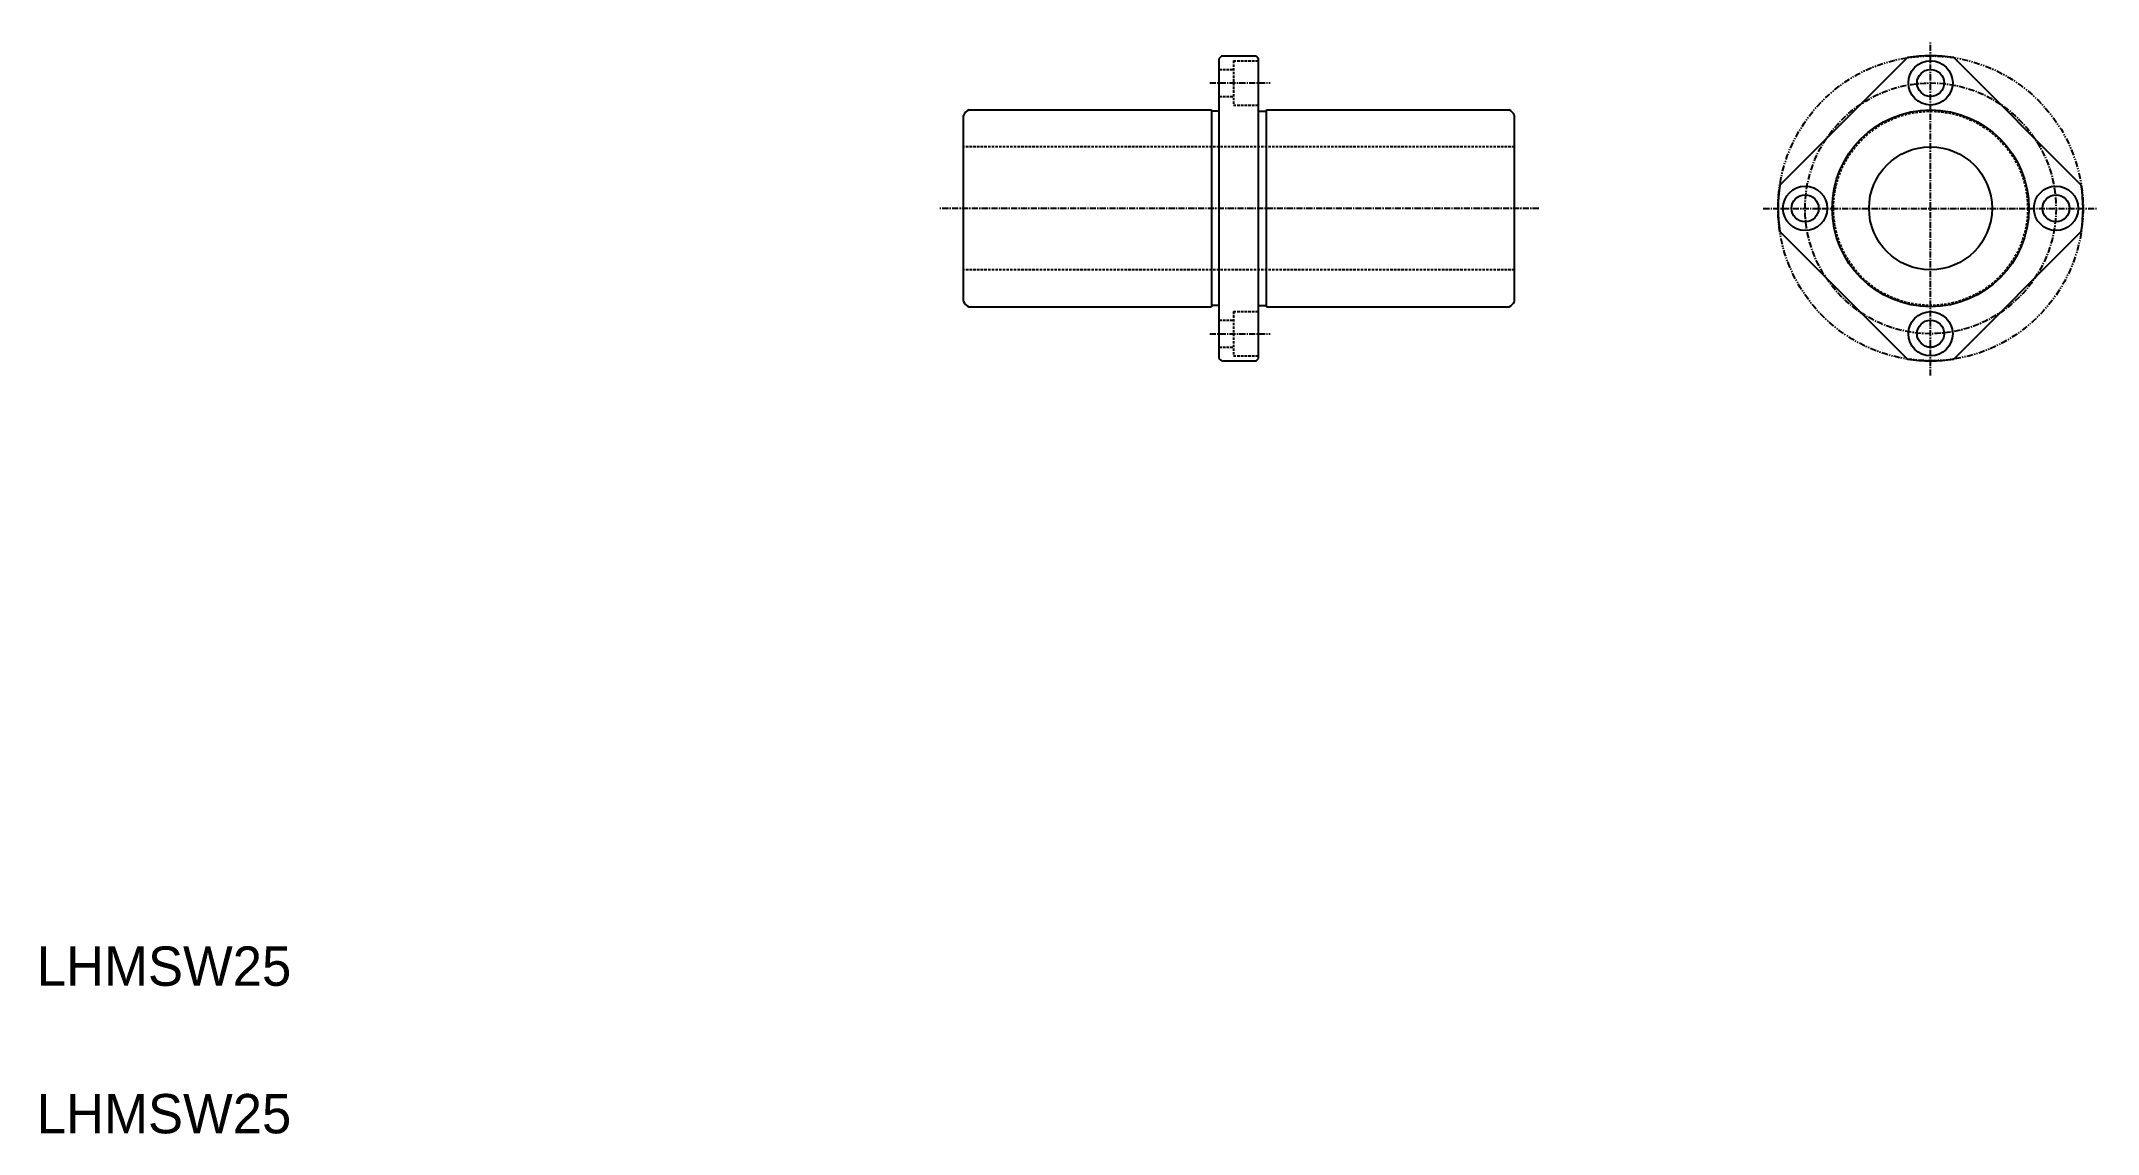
# Model space of a CAD drawing. Extents: x 21 to 439, y 20 to 242.
import ezdxf

# ---------------------------------------------------------------- set-up
doc = ezdxf.new("R2010")
doc.units = 0
for name, pattern in [('CENTER', [2, 1.25, -0.25, 0.25, -0.25]), ('DASHED', [0.75, 0.5, -0.25]), ('PHANTOM', [2.5, 1.25, -0.25, 0.25, -0.25, 0.25, -0.25])]:
    doc.linetypes.add(name, pattern=pattern)
doc.layers.get('0').update_dxf_attribs({"linetype": 'CONTINUOUS'})
doc.layers.add('CENTER', color=1, linetype='CENTER')

msp = doc.modelspace()

# ---------------------------------------------------------------- linework, layer by layer
at = {"color": 7, "linetype": 'CONTINUOUS'}
for p, q in [((260.84, 239.08), (260.34, 238.58)), ((260.34, 177.58), (260.34, 238.58)), ((260.84, 239.08), (267.84, 239.08)), ((267.84, 239.08), (268.34, 238.58)), ((268.34, 177.58), (268.34, 238.58)), ((400.21, 238.72), (374.29, 212.8)), ((435.56, 212.8), (409.64, 238.72)), ((208.34, 189.17), (208.34, 226.99)), ((209.43, 228.08), (258.74, 228.08)), ((258.74, 228.08), (258.74, 188.08)), ((260.34, 227.83), (258.74, 227.83)), ((268.34, 227.83), (269.94, 227.83)), ((269.94, 228.08), (319.25, 228.08)), ((269.94, 188.08), (269.94, 228.08)), ((320.34, 189.17), (320.34, 226.99)), ((400.21, 177.44), (374.29, 203.37)), ((435.56, 203.37), (409.64, 177.44)), ((260.34, 188.33), (258.74, 188.33)), ((268.34, 188.33), (269.94, 188.33)), ((209.43, 188.08), (258.74, 188.08)), ((269.94, 188.08), (319.25, 188.08)), ((260.84, 177.08), (260.34, 177.58)), ((260.84, 177.08), (267.84, 177.08)), ((267.84, 177.08), (268.34, 177.58))]:
    msp.add_line(p, q, dxfattribs=at)
at = {"color": 3, "linetype": 'DASHED'}
for p, q in [((260.34, 236.33), (263.24, 236.33)), ((263.24, 238.08), (263.24, 229.08)), ((263.24, 238.08), (268.34, 238.08)), ((260.34, 230.83), (263.24, 230.83)), ((263.24, 229.08), (268.34, 229.08)), ((320.34, 220.58), (208.34, 220.58)), ((320.34, 195.58), (208.34, 195.58)), ((260.34, 185.33), (263.24, 185.33)), ((263.24, 187.08), (263.24, 178.08)), ((263.24, 187.08), (268.34, 187.08)), ((260.34, 179.83), (263.24, 179.83)), ((263.24, 178.08), (268.34, 178.08))]:
    msp.add_line(p, q, dxfattribs=at)
at = {"color": 3, "linetype": 'PHANTOM'}
msp.add_circle((404.92, 208.08), 31, dxfattribs=at)
at = {"color": 7, "linetype": 'CONTINUOUS'}
for centre, radius in [((404.92, 233.58), 4.5), ((404.92, 233.58), 2.75), ((404.92, 208.08), 20), ((404.92, 208.08), 12.5), ((379.42, 208.08), 4.5), ((379.42, 208.08), 2.75), ((430.42, 208.08), 4.5), ((430.42, 208.08), 2.75), ((404.92, 182.58), 4.5), ((404.92, 182.58), 2.75)]:
    msp.add_circle(centre, radius, dxfattribs=at)
at = {"color": 3, "linetype": 'DASHED'}
msp.add_circle((404.92, 208.08), 19.75, dxfattribs=at)
at = {"color": 7, "linetype": 'CONTINUOUS'}
for centre, radius, start, end in [((404.92, 208.08), 31, 81.2493, 98.7507), ((210.19, 226.23), 2, 112.3316, 157.6684), ((318.49, 226.23), 2, 22.3316, 67.6684), ((404.92, 208.08), 31, 171.2493, 188.7507), ((404.92, 208.08), 31, 351.2493, 8.7507), ((210.19, 189.93), 2, 202.3316, 247.6684), ((318.49, 189.93), 2, 292.3316, 337.6684), ((404.92, 208.08), 31, 261.2493, 278.7507)]:
    msp.add_arc(centre, radius, start, end, dxfattribs=at)
at = {"layer": 'CENTER', "color": 1, "linetype": 'CENTER'}
for p, q in [((404.92, 174.08), (404.92, 242.08)), ((258.42, 233.58), (270.69, 233.58)), ((325.28, 208.08), (203.44, 208.08)), ((370.92, 208.08), (438.92, 208.08)), ((258.42, 182.58), (270.69, 182.58))]:
    msp.add_line(p, q, dxfattribs=at)
msp.add_circle((404.92, 208.08), 25.5, dxfattribs=at)

# ---------------------------------------------------------------- texts
at = {"color": 7, "linetype": 'CONTINUOUS'}
for p in [(20, 50), (20, 20)]:
    msp.add_text('LHMSW25', height=8, dxfattribs=at).set_placement(p)

doc.saveas('drawing.dxf')
